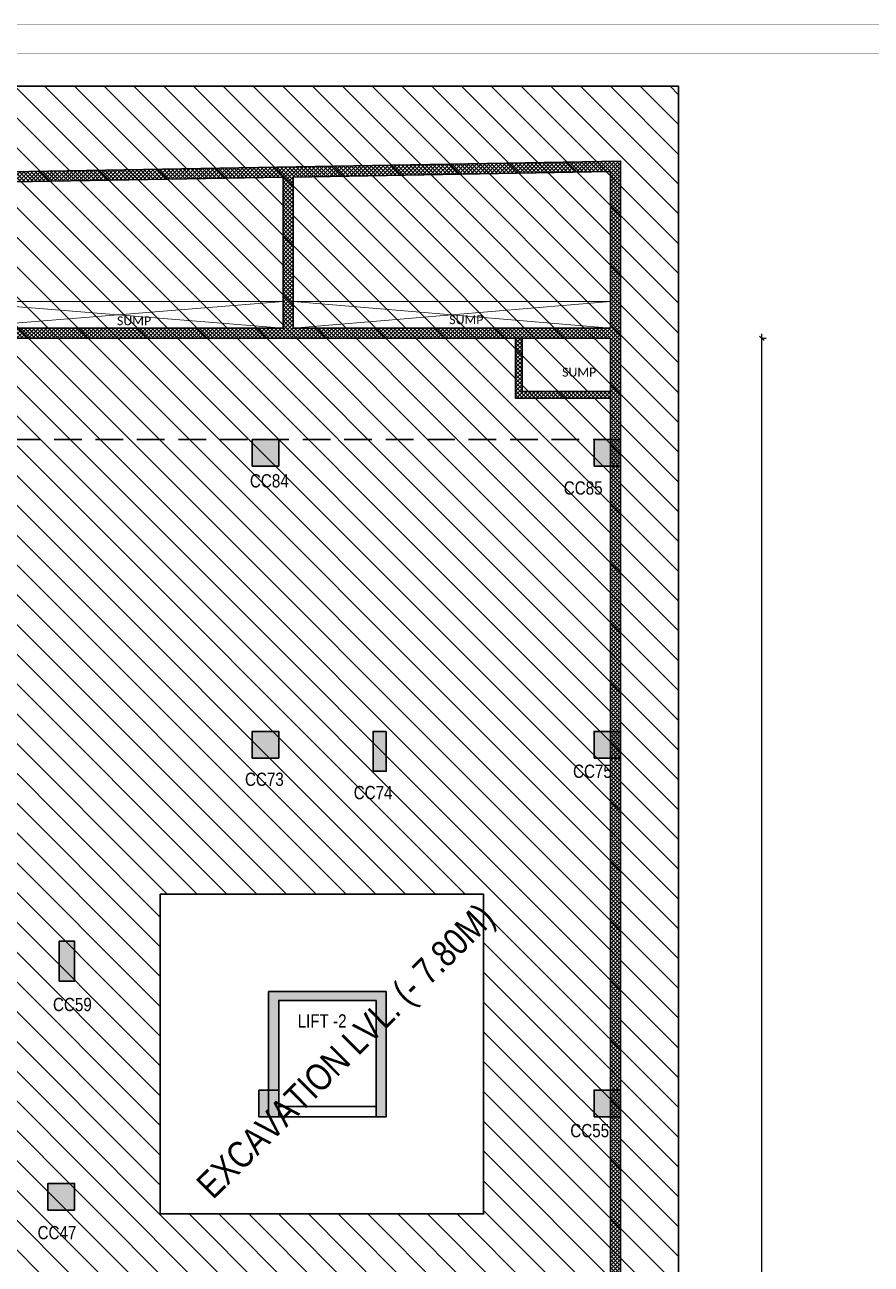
# Model space of a CAD drawing. Header units: millimetres. Extents: x 1112055 to 3390982, y -148532 to 766891.
# Drawn here: x 1696410 to 1715552, y 356311 to 384335 of the extents above; entities that cross this region are included whole.
import ezdxf

# ---------------------------------------------------------------- set-up
doc = ezdxf.new("R2010")
doc.units = ezdxf.units.MM
doc.header["$PDMODE"] = 35
doc.header["$PDSIZE"] = -25
doc.linetypes.add('DASHED2', pattern=[0.375, 0.25, -0.125])
for name, color, linetype, lineweight in [('A_Cut-out', 251, 'Continuous', 9), ('B COL. NO.', 3, 'Continuous', 20), ('B FINAL COLUMN', 1, 'Continuous', 30), ('B HATCH', 250, 'Continuous', 0), ('B TITLE BLOCK', 250, 'Continuous', 0), ('EXCAVATION LINE', 236, 'Continuous', 30)]:
    doc.layers.add(name, color=color, linetype=linetype, lineweight=lineweight)
doc.layers.add('B-COL HT', color=7, linetype='Continuous', lineweight=0, true_color=0x4e4f45)
doc.layers.add('SXO-TEXT-AREA LOCATION', color=7, linetype='Continuous')
doc.styles.add('Cali', font='calibri.ttf')
doc.styles.get("Standard").update_dxf_attribs({"font": 'arial.ttf'})
doc.styles.add('SWINC', font='swissc.ttf')
doc.dimstyles.new('1.100', dxfattribs={"dimtxt": 200, "dimasz": 100, "dimexe": 100, "dimexo": 100, "dimgap": 100, "dimtad": 1, "dimdec": 0, "dimzin": 0, "dimdsep": 46, "dimtxsty": 'Cali', "dimblk": 'OBLIQUE', "dimcen": 0, "dimdle": 100, "dimclrd": 256, "dimclre": 256, "dimclrt": 3, "dimadec": 0, "dimazin": 0, "dimtfac": 1, "dimtdec": 0, "dimtofl": 0, "dimtmove": 1, "dimatfit": 0, "dimfxl": 100, "dimfxlon": 1, "dimtolj": 1, "dimtzin": 0, "dimlwd": -1, "dimlwe": -1, "dimarcsym": 0})

# ---------------------------------------------------------------- blocks, each defined once
blk = doc.blocks.new('_Oblique')
at = {"color": 0, "linetype": 'ByBlock', "lineweight": -2}
blk.add_line((-0.5, -0.5), (0.5, 0.5), dxfattribs=at)
blk = doc.blocks.new('*D3081')
at = {"transparency": 16777216}
for p, q in [((1713078, 329623), (1713078, 377346)), ((1713078, 377246), (1713178, 377246)), ((1713078, 329723), (1713178, 329723))]:
    blk.add_line(p, q, dxfattribs=at)
at = {"layer": 'Defpoints', "color": 0, "transparency": 16777216}
for p in [(1709885, 377246), (1713078, 377246), (1709885, 329723)]:
    blk.add_point(p, dxfattribs=at)
at = {"transparency": 16777216, "xscale": 100, "yscale": 100, "zscale": 100}
for p, rotation in [((1713078, 377246), 90), ((1713078, 329723), 270)]:
    blk.add_blockref('_Oblique', p, dxfattribs=dict(at, rotation=rotation))
at = {"color": 3, "transparency": 16777216, "insert": (1712876, 353485), "char_height": 200, "attachment_point": 5, "rotation": 90, "style": 'Cali'}
blk.add_mtext('\\A1;47523', dxfattribs=at)

msp = doc.modelspace()

# ---------------------------------------------------------------- hatches: boundary and pattern name
at = {"layer": 'B HATCH', "lineweight": 0}
h = msp.add_hatch(dxfattribs=at)
h.set_pattern_fill('ANSI37', color=250, scale=20, style=0)
h.set_pattern_definition([(45, (-66975.52, -141113.953), (-44.9012806, 44.9012806), []), (135, (-66975.52, -141113.953), (-44.9012806, -44.9012806), [])])
h.paths.add_polyline_path([(1709655, 377475.9), (1709655, 381018.8), (1702480, 380892.9), (1702480, 377476.1)], flags=16)
h.paths.add_polyline_path([(1683791, 378022.7), (1688740, 378022.7), (1688740, 380651.5), (1683791, 380564.7)], flags=16)
h.paths.add_polyline_path([(1690630, 380685), (1691080, 380692.9), (1691080, 377475.7), (1690630, 377475.7)], flags=16)
h.paths.add_polyline_path([(1646565, 377207.5), (1646565, 268461.9), (1697025, 268461.9), (1697025, 308341.9), (1709655, 308341.9), (1709655, 377245.9), (1690616.6, 377246.5), (1690616.6, 374586.9), (1690400, 374586.9), (1690400, 380680.9), (1688970, 380655.8), (1688970, 374586.9), (1688740, 374586.9), (1688740, 377792.7), (1679289, 377792.7), (1679289, 377207.5)], flags=16)
h.paths.add_polyline_path([(1702254.7, 380889), (1702254.7, 377476.1), (1694825, 377476.3), (1694825, 380758.6)], flags=16)
h.paths.add_polyline_path([(1691310, 377476.5), (1691310, 380696.9), (1694595, 380754.5), (1694595, 377476.4)], flags=16)
h.paths.add_polyline_path([(1679059, 377437.5), (1646335, 377437.5), (1646335, 268231.9), (1697255, 268231.9), (1697255, 308111.9), (1709885, 308111.9), (1709885, 381252.9), (1683561, 380790.9), (1683561, 378022.7), (1679059, 378022.7)])
at = {"layer": 'B HATCH'}
h = msp.add_hatch(dxfattribs=at)
h.set_pattern_fill('ANSI37', color=250, scale=20, style=0)
h.set_pattern_definition([(45, (-175466.64, -141113.953), (-44.9012806, 44.9012806), []), (135, (-175466.64, -141113.953), (-44.9012806, -44.9012806), [])])
h.paths.add_polyline_path([(1709655.4, 375895.9), (1707505, 375895.9), (1707505, 377243.5), (1707655, 377245.9), (1707655, 376045.9), (1709655, 376045.9)])
at = {"layer": 'B-COL HT', "lineweight": 0}
h = msp.add_hatch(color=250, dxfattribs=at)
h.dxf.hatch_style = 1
h.paths.add_polyline_path([(1701555, 374356.9), (1702155, 374356.9), (1702155, 374956.9), (1701555, 374956.9)])
h = msp.add_hatch(color=250, dxfattribs=at)
h.dxf.hatch_style = 1
h.paths.add_polyline_path([(1709285, 374356.9), (1709885, 374356.9), (1709885, 374956.9), (1709285, 374956.9)])
h = msp.add_hatch(color=250, dxfattribs=at)
h.dxf.hatch_style = 1
h.paths.add_polyline_path([(1701555, 367756.9), (1702155, 367756.9), (1702155, 368356.9), (1701555, 368356.9)])
h = msp.add_hatch(color=250, dxfattribs=at)
h.dxf.hatch_style = 1
h.paths.add_polyline_path([(1704585, 368356.9), (1704285, 368356.9), (1704285, 367456.7), (1704585, 367456.7)])
h = msp.add_hatch(color=250, dxfattribs=at)
h.dxf.hatch_style = 1
h.paths.add_polyline_path([(1709285, 367756.9), (1709885, 367756.9), (1709885, 368356.9), (1709285, 368356.9)])
h = msp.add_hatch(color=250, dxfattribs=at)
h.dxf.hatch_style = 1
h.paths.add_polyline_path([(1697185, 362711.9), (1697535, 362711.9), (1697535, 363611.9), (1697185, 363611.9)])
h = msp.add_hatch(color=250, dxfattribs=at)
h.dxf.hatch_style = 1
h.paths.add_polyline_path([(1704355, 359646.9), (1704585, 359646.9), (1704585, 362476.9), (1701925, 362476.9), (1701925, 359646.9), (1702155, 359646.9), (1702155, 362276.9), (1704355, 362276.9)])
h = msp.add_hatch(color=250, dxfattribs=at)
h.dxf.hatch_style = 1
h.paths.add_polyline_path([(1701705, 360246.9), (1702155, 360246.9), (1702155, 359646.9), (1701705, 359646.9)])
h = msp.add_hatch(color=250, dxfattribs=at)
h.dxf.hatch_style = 1
h.paths.add_polyline_path([(1709285, 359646.9), (1709885, 359646.9), (1709885, 360246.9), (1709285, 360246.9)])
h = msp.add_hatch(color=250, dxfattribs=at)
h.dxf.hatch_style = 1
h.paths.add_polyline_path([(1696935, 357536.9), (1697535, 357536.9), (1697535, 358136.9), (1696935, 358136.9)])
at = {"layer": 'EXCAVATION LINE', "lineweight": 0}
h = msp.add_hatch(dxfattribs=at)
h.set_pattern_fill('ANSI31', color=250, scale=150, angle=270)
h.set_pattern_definition([(315, (-175466.64, -141113.95), (336.7596, 336.7596), [])])
h.paths.add_polyline_path([(1699475, 357446.9), (1699475, 364676.9), (1706785, 364676.9), (1706785, 357446.9)], flags=16)
h.paths.add_polyline_path([(1697268.3, 345241.9), (1697268.3, 344841.6), (1705224.6, 344841.6), (1705224.6, 337162.1), (1695424.7, 337162.1), (1695424.7, 339441.9), (1691468.3, 339441.9), (1691468.3, 345241.9)], flags=16)
h.paths.add_polyline_path([(1645620, 329723.2), (1711193.4, 329723.2), (1711193.4, 382943.8), (1645620, 382943.8)])

# ---------------------------------------------------------------- linework, layer by layer
at = {"color": 16, "linetype": 'DASHED2', "lineweight": 30, "ltscale": 2500}
msp.add_lwpolyline([(1657535, 333111.9), (1709885, 333111.9), (1709885, 374956.9), (1657535, 374956.9)], close=True, dxfattribs=at)
at = {"layer": 'A_Cut-out', "ltscale": 10}
for p, q in [((1702254.7, 378075.8), (1694825, 377476.3)), ((1694825, 378075.8), (1702254.7, 377476.1)), ((1702480, 377476.1), (1709655, 378075.8)), ((1709655, 377475.9), (1702480, 378075.8))]:
    msp.add_line(p, q, dxfattribs=at)
for points in [[(1694825, 378075.8), (1702254.7, 378075.8)], [(1702480, 378075.8), (1709655, 378075.8)]]:
    msp.add_lwpolyline(points, dxfattribs=at)
at = {"layer": 'B FINAL COLUMN'}
for p, q in [((1702155, 359876.9), (1704355, 359876.9)), ((1702155, 359646.9), (1704355, 359646.9))]:
    msp.add_line(p, q, dxfattribs=at)
at = {"layer": 'B FINAL COLUMN', "color": 16, "lineweight": 30}
msp.add_lwpolyline([(1679059, 377437.5), (1646335, 377437.5), (1646335, 268231.9), (1697255, 268231.9), (1697255, 308111.9), (1709885, 308111.9), (1709885, 381252.9), (1683561, 380790.9), (1683561, 378022.7), (1679059, 378022.7), (1679059, 377437.5)], dxfattribs=at)
at = {"layer": 'B FINAL COLUMN', "color": 1, "lineweight": 30}
msp.add_lwpolyline([(1694825, 380758.6), (1702254.7, 380889), (1702254.7, 377476.1), (1694825, 377476.3)], close=True, dxfattribs=at)
for points in [[(1709655, 377475.9), (1709655, 381018.8), (1702480, 380892.9), (1702480, 377476.1), (1709655, 377475.9)], [(1709655.4, 375895.9), (1707505, 375895.9), (1707505, 377243.5), (1707655, 377245.9), (1707655, 376045.9), (1709655, 376045.9), (1709655.4, 375895.9)]]:
    msp.add_lwpolyline(points, dxfattribs=at)
at = {"layer": 'B FINAL COLUMN', "color": 16, "lineweight": 30}
msp.add_lwpolyline([(1646565, 268461.9), (1697025, 268461.9), (1697025, 308341.9), (1709655, 308341.9), (1709655, 377245.9), (1690616.6, 377246.5), (1690616.6, 374586.9), (1690400, 374586.9), (1690400, 380680.9), (1688970, 380655.8), (1688970, 374586.9), (1688740, 374586.9), (1688740, 377792.7), (1679289, 377792.7), (1679289, 377207.5), (1646565, 377207.5)], close=True, dxfattribs=at)
at = {"layer": 'B FINAL COLUMN'}
for points in [[(1701555, 374356.9), (1702155, 374356.9), (1702155, 374956.9), (1701555, 374956.9)], [(1709285, 374356.9), (1709885, 374356.9), (1709885, 374956.9), (1709285, 374956.9)], [(1701555, 367756.9), (1702155, 367756.9), (1702155, 368356.9), (1701555, 368356.9)], [(1704585, 368356.9), (1704285, 368356.9), (1704285, 367456.7), (1704585, 367456.7)], [(1709285, 367756.9), (1709885, 367756.9), (1709885, 368356.9), (1709285, 368356.9)], [(1697185, 362711.9), (1697535, 362711.9), (1697535, 363611.9), (1697185, 363611.9)], [(1701705, 360246.9), (1702155, 360246.9), (1702155, 359646.9), (1701705, 359646.9)], [(1709285, 359646.9), (1709885, 359646.9), (1709885, 360246.9), (1709285, 360246.9)], [(1696935, 357536.9), (1697535, 357536.9), (1697535, 358136.9), (1696935, 358136.9)]]:
    msp.add_lwpolyline(points, close=True, dxfattribs=at)
msp.add_lwpolyline([(1704355, 359646.9), (1704585, 359646.9), (1704585, 362476.9), (1701925, 362476.9), (1701925, 359646.9), (1702155, 359646.9), (1702155, 362276.9), (1704355, 362276.9), (1704355, 359646.9)], dxfattribs=at)
at = {"layer": 'B TITLE BLOCK', "color": 1, "const_width": 8.39}
msp.add_lwpolyline([(1643287.6, 384330.6), (1734904.4, 384330.6), (1734904.4, 218186.4), (1643287.6, 218186.4)], close=True, dxfattribs=at)
at = {"layer": 'B TITLE BLOCK', "color": 250, "lineweight": 0, "const_width": 8.39}
msp.add_lwpolyline([(1643940.2, 383678), (1734251.7, 383678), (1734251.7, 218839.1), (1643940.2, 218839.1)], close=True, dxfattribs=at)
at = {"layer": 'EXCAVATION LINE', "color": 75}
msp.add_lwpolyline([(1645620, 329723.2), (1711193.4, 329723.2), (1711193.4, 382943.8), (1645620, 382943.8)], close=True, dxfattribs=at)
at = {"layer": 'EXCAVATION LINE', "color": 6}
msp.add_lwpolyline([(1699475, 357446.9), (1706785, 357446.9), (1706785, 364676.9), (1699475, 364676.9)], close=True, dxfattribs=at)

# ---------------------------------------------------------------- texts
at = {"layer": 'B COL. NO.', "style": 'SWINC'}
for s, p in [('CC84', (1701501.5, 373873.9)), ('CC85', (1708598.6, 373711.9)), ('CC73', (1701389.5, 367125.9)), ('CC75', (1708808.2, 367307.4)), ('CC74', (1703848.2, 366825.7)), ('CC59', (1697047.5, 362033.7)), ('LIFT -2', (1702579.3, 361661.8)), ('CC55', (1708746.6, 359182.4)), ('CC47', (1696699.4, 356875.9))]:
    msp.add_text(s, height=300, dxfattribs=at).set_placement(p)
at = {"layer": 'EXCAVATION LINE', "color": 6, "style": 'SWINC'}
msp.add_text('EXCAVATION LVL. (- 7.80M) ', height=600, rotation=44.68476, dxfattribs=at).set_placement((1700663.9, 357754.4))
at = {"layer": 'SXO-TEXT-AREA LOCATION', "char_height": 200, "attachment_point": 1}
for insert in [(1706009.8, 377767), (1698495.7, 377741.8), (1708562.4, 376578.8)]:
    msp.add_mtext('\\pxqc;{\\fCalibri|b0|i0|c0|p34;SUMP}', dxfattribs=dict(at, insert=insert))

# ---------------------------------------------------------------- dimensions: what is measured, and where the dimension line sits
dim = msp.add_linear_dim(base=(1713078.4, 377245.9), p1=(1709885, 329723.2), p2=(1709885, 377245.9), angle=90, dimstyle='1.100', override={"dimfxl": 0.18, "dimarcsym": 2})
dim.commit()
dim.dimension.update_dxf_attribs({"geometry": '*D3081', "text_midpoint": (1712875.9, 353484.6)})

doc.saveas('drawing.dxf')
